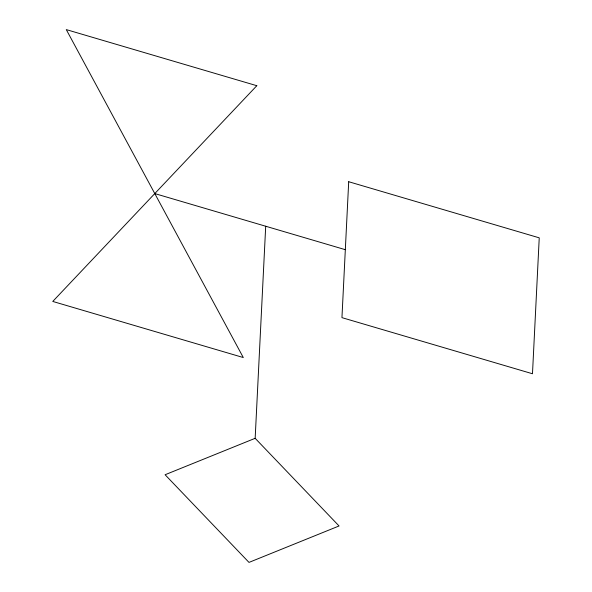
<?xml version="1.0" encoding="UTF-8"?>
<svg xmlns="http://www.w3.org/2000/svg" width="592" height="592" viewBox="0 0 592 592"><rect width="100%" height="100%" fill="white"/><g stroke="black" fill="none" stroke-linecap="round" stroke-linejoin="round"><path stroke-width="0.89" d="M255.159 438.309L165.094 474.74L248.995 562.4L339.061 525.97L255.159 438.309L265.704 226.233M154.786 193.577L345.321 249.683M348.703 181.722L341.947 317.645L532.482 373.752L539.238 237.836L348.703 181.722M256.81 85.707L52.762 301.439L243.297 357.546L66.274 29.6L256.81 85.707"/></g></svg>
